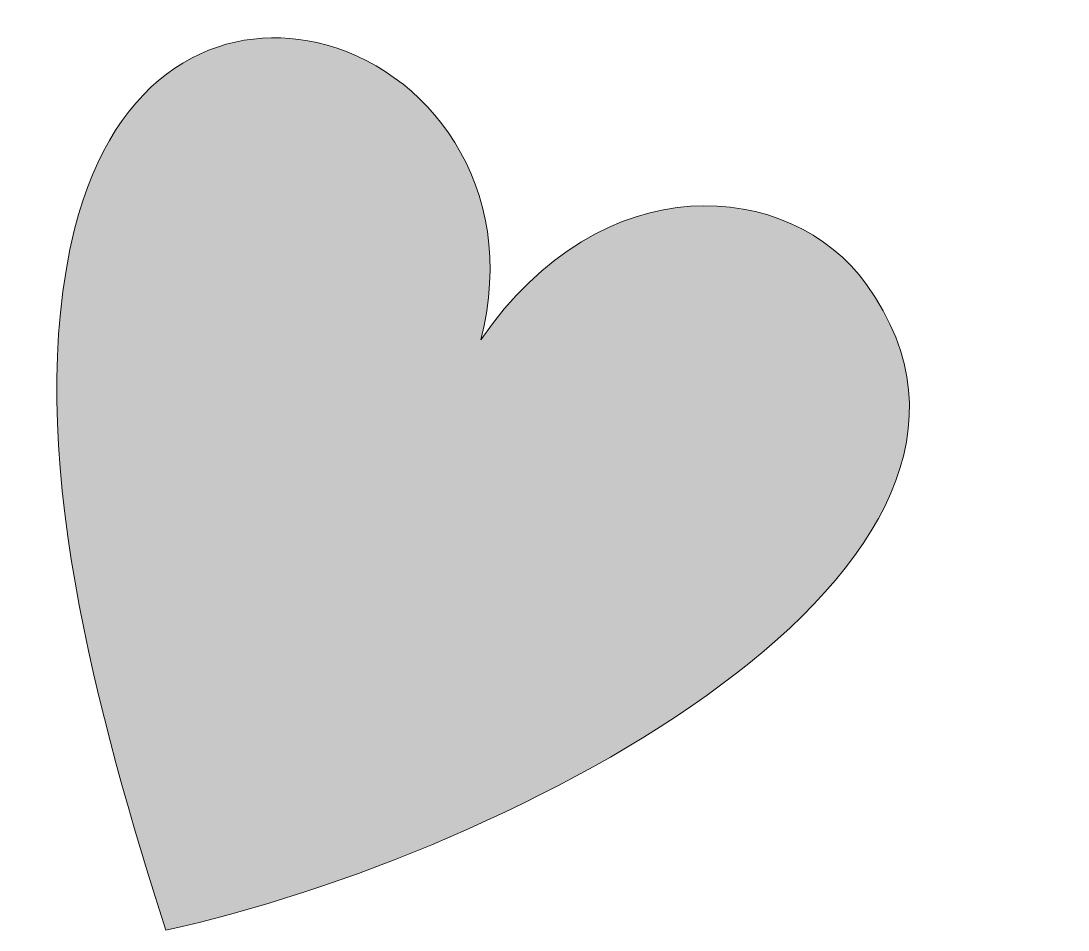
# Model space of a CAD drawing. Header units: inches. Extents: x -3840 to 7934, y -5489 to 4117.
# Drawn here: x 3266 to 3846, y -1065 to -561 of the extents above; entities that cross this region are included whole.
import ezdxf

# ---------------------------------------------------------------- set-up
doc = ezdxf.new("R2010")
doc.units = ezdxf.units.IN
doc.header["$MEASUREMENT"] = 0
doc.layers.add('3', color=7, linetype='Continuous')

msp = doc.modelspace()

# ---------------------------------------------------------------- hatches: boundary and pattern name
at = {"layer": '3', "true_color": 0xffb3db}
h = msp.add_hatch(color=221, dxfattribs=at)
h.dxf.hatch_style = 2
edge = h.paths.add_edge_path()
edge.add_spline(control_points=[(3346.07, -1064.75), (3309.12, -949.17), (3265.78, -796.13), (3295.49, -676.64), (3317.34, -588.81), (3376.76, -561.32), (3429.75, -573.28), (3490.35, -586.96), (3542.53, -652.25), (3520.5, -737.93), (3587.56, -640), (3692.1, -648.78), (3734.17, -707.31), (3845.8, -862.65), (3538.32, -1023.07), (3346.07, -1064.75)], knot_values=[0, 0, 0, 0, 1, 1, 1, 2, 2, 2, 3, 3, 3, 4, 4, 4, 5, 5, 5, 5], degree=3, periodic=1)

# ---------------------------------------------------------------- linework, layer by layer
at = {"layer": '3', "lineweight": 0}
msp.add_open_spline([(3346.07, -1064.75), (3309.12, -949.17), (3265.78, -796.13), (3295.49, -676.64), (3317.34, -588.81), (3376.76, -561.32), (3429.75, -573.28), (3490.35, -586.96), (3542.53, -652.25), (3520.5, -737.93), (3587.56, -640), (3692.1, -648.78), (3734.17, -707.31), (3845.8, -862.65), (3538.32, -1023.07), (3346.07, -1064.75)], degree=3, knots=[0, 0, 0, 0, 1, 1, 1, 2, 2, 2, 3, 3, 3, 4, 4, 4, 5, 5, 5, 5], dxfattribs=at)

doc.saveas('drawing.dxf')
